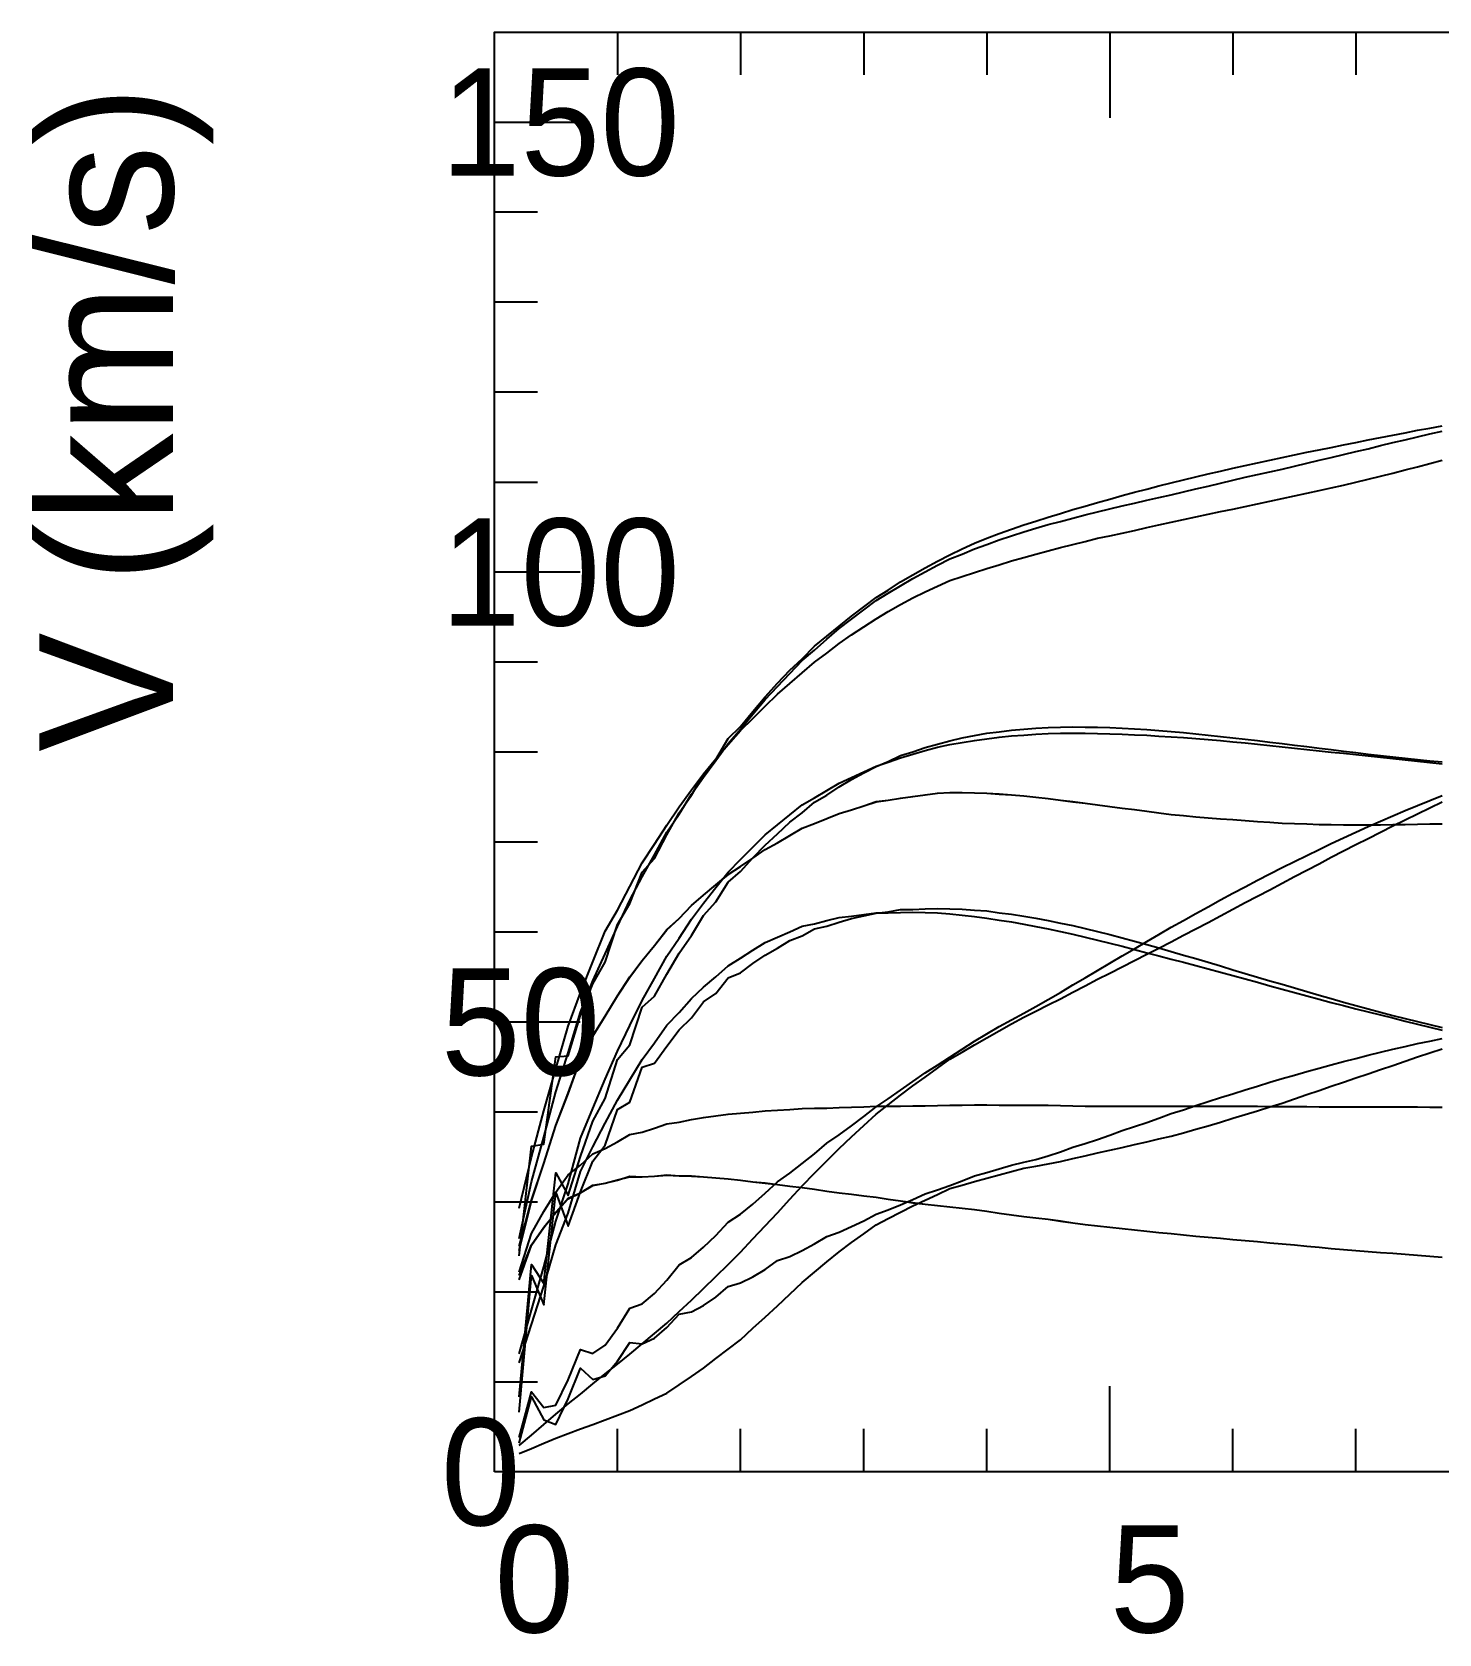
# Model space of a CAD drawing. Extents: x -35 to 179, y -35 to 134.
# Drawn here: x -34.5 to 70.5, y -12.1 to 107.5 of the extents above; entities that cross this region are included whole.
import ezdxf

# ---------------------------------------------------------------- set-up
doc = ezdxf.new("R2010")
doc.units = 0

msp = doc.modelspace()

# ---------------------------------------------------------------- linework, layer by layer
at = {"color": 0}
for p, q in [((9.19, 107.54), (9.19, 104.34)), ((18.38, 107.54), (18.38, 104.34)), ((27.57, 107.54), (27.57, 104.34)), ((36.76, 107.54), (36.76, 104.34)), ((45.95, 107.54), (45.95, 101.14)), ((55.14, 107.54), (55.14, 104.34)), ((64.33, 107.54), (64.33, 104.34)), ((0, 100.82), (6.4, 100.82)), ((0, 94.1), (3.2, 94.1)), ((0, 87.38), (3.2, 87.38)), ((0, 80.66), (3.2, 80.66)), ((0, 73.93), (3.2, 73.93)), ((0, 67.21), (6.4, 67.21)), ((0, 60.49), (3.2, 60.49)), ((0, 53.77), (3.2, 53.77)), ((0, 47.05), (3.2, 47.05)), ((0, 40.33), (3.2, 40.33)), ((0, 33.61), (6.4, 33.61)), ((0, 26.89), (3.2, 26.89)), ((0, 20.16), (3.2, 20.16)), ((0, 13.44), (3.2, 13.44)), ((0, 6.72), (3.2, 6.72)), ((45.95, 0), (45.95, 6.4)), ((9.19, 0), (9.19, 3.2)), ((18.38, 0), (18.38, 3.2)), ((27.57, 0), (27.57, 3.2)), ((36.76, 0), (36.76, 3.2)), ((55.14, 0), (55.14, 3.2)), ((64.33, 0), (64.33, 3.2))]:
    msp.add_line(p, q, dxfattribs=at)
msp.add_lwpolyline([(0, 0), (0, 107.54), (179.2, 107.54), (179.2, 0)], close=True, dxfattribs=at)
at = {"color": 3}
for points in [[(1.84, 16.13), (2.76, 24.33), (3.68, 24.47), (4.59, 30.99), (5.51, 31.06), (6.43, 34.1), (7.35, 36.45), (8.27, 38.07), (9.19, 40.87), (10.11, 42.44), (11.03, 44.78), (11.95, 45.8), (12.87, 47.57), (13.78, 49.21), (14.7, 50.53), (15.62, 52.05), (16.54, 53.2), (17.46, 54.76), (18.38, 55.66), (19.3, 56.78), (20.22, 57.88), (21.14, 58.91), (22.06, 59.87), (22.97, 60.72), (23.89, 61.67), (24.81, 62.42), (25.73, 63.17), (26.65, 63.9), (27.57, 64.6), (28.49, 65.3), (29.41, 65.86), (30.33, 66.48), (31.25, 66.99), (32.16, 67.53), (33.08, 68.02), (34, 68.49), (34.92, 68.93), (35.84, 69.36), (36.76, 69.74), (37.68, 70.08), (38.6, 70.41), (39.52, 70.72), (40.43, 71.01), (41.35, 71.31), (42.27, 71.59), (43.19, 71.88), (44.11, 72.13), (45.03, 72.4), (45.95, 72.66), (46.87, 72.92), (47.79, 73.16), (48.71, 73.4), (49.62, 73.64), (50.54, 73.87), (51.46, 74.09), (52.38, 74.32), (53.3, 74.53), (54.22, 74.75), (55.14, 74.96), (56.06, 75.17), (56.98, 75.37), (57.9, 75.57), (58.81, 75.76), (59.73, 75.96), (60.65, 76.15), (61.57, 76.34), (62.49, 76.52), (63.41, 76.71), (64.33, 76.89), (65.25, 77.08), (66.17, 77.26), (67.09, 77.44), (68, 77.61), (68.92, 77.79), (69.84, 77.96), (70.76, 78.13)], [(1.84, 19.7), (2.76, 23.51), (3.68, 26.96), (4.59, 30.1), (5.51, 33.29), (6.43, 35.78), (7.35, 38.1), (8.27, 40.38), (9.19, 41.94), (10.11, 43.72), (11.03, 45.49), (11.95, 46.87), (12.87, 48.29), (13.78, 49.68), (14.7, 50.93), (15.62, 52.13), (16.54, 53.26), (17.46, 54.32), (18.38, 55.38), (19.3, 56.27), (20.22, 57.18), (21.14, 58.09), (22.06, 58.87), (22.97, 59.68), (23.89, 60.48), (24.81, 61.15), (25.73, 61.86), (26.65, 62.51), (27.57, 63.12), (28.49, 63.72), (29.41, 64.26), (30.33, 64.77), (31.25, 65.28), (32.16, 65.72), (33.08, 66.14), (34, 66.57), (34.92, 66.88), (35.84, 67.18), (36.76, 67.48), (37.68, 67.75), (38.6, 68.03), (39.52, 68.3), (40.43, 68.54), (41.35, 68.79), (42.27, 69.04), (43.19, 69.26), (44.11, 69.49), (45.03, 69.73), (45.95, 69.91), (46.87, 70.11), (47.79, 70.32), (48.71, 70.52), (49.62, 70.73), (50.54, 70.93), (51.46, 71.12), (52.38, 71.32), (53.3, 71.52), (54.22, 71.72), (55.14, 71.91), (56.06, 72.11), (56.98, 72.31), (57.9, 72.51), (58.81, 72.7), (59.73, 72.89), (60.65, 73.09), (61.57, 73.29), (62.49, 73.5), (63.41, 73.7), (64.33, 73.92), (65.25, 74.14), (66.17, 74.36), (67.09, 74.6), (68, 74.83), (68.92, 75.07), (69.84, 75.31), (70.76, 75.56)], [(1.84, 5.6), (2.76, 15.49), (3.68, 14.07), (4.59, 22.34), (5.51, 20.64), (6.43, 23.56), (7.35, 26.19), (8.27, 27.87), (9.19, 30.79), (10.11, 31.88), (11.03, 34.7), (11.95, 35.52), (12.87, 37.18), (13.78, 38.74), (14.7, 40.05), (15.62, 41.56), (16.54, 42.57), (17.46, 44.03), (18.38, 44.83), (19.3, 45.85), (20.22, 46.81), (21.14, 47.66), (22.06, 48.53), (22.97, 49.21), (23.89, 50.02), (24.81, 50.55), (25.73, 51.15), (26.65, 51.7), (27.57, 52.2), (28.49, 52.68), (29.41, 53.06), (30.33, 53.49), (31.25, 53.78), (32.16, 54.09), (33.08, 54.36), (34, 54.6), (34.92, 54.82), (35.84, 54.99), (36.76, 55.17), (37.68, 55.28), (38.6, 55.39), (39.52, 55.47), (40.43, 55.55), (41.35, 55.59), (42.27, 55.62), (43.19, 55.64), (44.11, 55.63), (45.03, 55.62), (45.95, 55.59), (46.87, 55.55), (47.79, 55.5), (48.71, 55.44), (49.62, 55.38), (50.54, 55.3), (51.46, 55.21), (52.38, 55.13), (53.3, 55.03), (54.22, 54.93), (55.14, 54.83), (56.06, 54.73), (56.98, 54.62), (57.9, 54.51), (58.81, 54.39), (59.73, 54.28), (60.65, 54.17), (61.57, 54.06), (62.49, 53.94), (63.41, 53.83), (64.33, 53.72), (65.25, 53.61), (66.17, 53.51), (67.09, 53.4), (68, 53.3), (68.92, 53.21), (69.84, 53.11), (70.76, 53.02)], [(1.84, 2.56), (2.76, 5.97), (3.68, 4.79), (4.59, 4.98), (5.51, 6.86), (6.43, 9.13), (7.35, 8.84), (8.27, 9.47), (9.19, 10.73), (10.11, 12.22), (11.03, 12.55), (11.95, 13.31), (12.87, 14.31), (13.78, 15.47), (14.7, 16.01), (15.62, 16.78), (16.54, 17.66), (17.46, 18.64), (18.38, 19.25), (19.3, 20), (20.22, 20.8), (21.14, 21.67), (22.06, 22.3), (22.97, 23.02), (23.89, 23.76), (24.81, 24.54), (25.73, 25.17), (26.65, 25.85), (27.57, 26.53), (28.49, 27.26), (29.41, 27.86), (30.33, 28.5), (31.25, 29.14), (32.16, 29.8), (33.08, 30.38), (34, 30.98), (34.92, 31.57), (35.84, 32.17), (36.76, 32.7), (37.68, 33.25), (38.6, 33.77), (39.52, 34.26), (40.43, 34.75), (41.35, 35.28), (42.27, 35.81), (43.19, 36.37), (44.11, 36.9), (45.03, 37.45), (45.95, 37.99), (46.87, 38.54), (47.79, 39.07), (48.71, 39.61), (49.62, 40.13), (50.54, 40.67), (51.46, 41.18), (52.38, 41.7), (53.3, 42.21), (54.22, 42.71), (55.14, 43.21), (56.06, 43.7), (56.98, 44.18), (57.9, 44.66), (58.81, 45.13), (59.73, 45.59), (60.65, 46.04), (61.57, 46.49), (62.49, 46.93), (63.41, 47.36), (64.33, 47.78), (65.25, 48.2), (66.17, 48.6), (67.09, 49), (68, 49.39), (68.92, 49.77), (69.84, 50.14), (70.76, 50.51)]]:
    msp.add_lwpolyline(points, dxfattribs=at)
at = {"color": 4}
for points in [[(1.84, 17.43), (2.76, 21.66), (3.68, 25), (4.59, 28.39), (5.51, 31.3), (6.43, 34.34), (7.35, 36.67), (8.27, 38.68), (9.19, 40.74), (10.11, 42.7), (11.03, 44.43), (11.95, 46.09), (12.87, 47.78), (13.78, 49.13), (14.7, 50.61), (15.62, 51.89), (16.54, 53.14), (17.46, 54.39), (18.38, 55.48), (19.3, 56.58), (20.22, 57.68), (21.14, 58.65), (22.06, 59.62), (22.97, 60.61), (23.89, 61.38), (24.81, 62.19), (25.73, 62.99), (26.65, 63.68), (27.57, 64.39), (28.49, 65.09), (29.41, 65.63), (30.33, 66.18), (31.25, 66.72), (32.16, 67.22), (33.08, 67.72), (34, 68.19), (34.92, 68.55), (35.84, 68.93), (36.76, 69.27), (37.68, 69.6), (38.6, 69.92), (39.52, 70.22), (40.43, 70.49), (41.35, 70.76), (42.27, 70.99), (43.19, 71.23), (44.11, 71.47), (45.03, 71.7), (45.95, 71.92), (46.87, 72.15), (47.79, 72.36), (48.71, 72.57), (49.62, 72.77), (50.54, 72.98), (51.46, 73.2), (52.38, 73.42), (53.3, 73.62), (54.22, 73.85), (55.14, 74.07), (56.06, 74.28), (56.98, 74.49), (57.9, 74.69), (58.81, 74.9), (59.73, 75.12), (60.65, 75.34), (61.57, 75.55), (62.49, 75.77), (63.41, 75.99), (64.33, 76.21), (65.25, 76.42), (66.17, 76.65), (67.09, 76.87), (68, 77.09), (68.92, 77.3), (69.84, 77.52), (70.76, 77.73)], [(1.84, 8.82), (2.76, 12.06), (3.68, 15.32), (4.59, 18.73), (5.51, 21.5), (6.43, 24.92), (7.35, 27.14), (8.27, 29.32), (9.19, 31.42), (10.11, 33.33), (11.03, 35.21), (11.95, 36.85), (12.87, 38.52), (13.78, 39.86), (14.7, 41.28), (15.62, 42.47), (16.54, 43.64), (17.46, 44.78), (18.38, 45.73), (19.3, 46.66), (20.22, 47.58), (21.14, 48.33), (22.06, 49.07), (22.97, 49.81), (23.89, 50.33), (24.81, 50.89), (25.73, 51.43), (26.65, 51.85), (27.57, 52.29), (28.49, 52.71), (29.41, 53.01), (30.33, 53.32), (31.25, 53.61), (32.16, 53.87), (33.08, 54.12), (34, 54.32), (34.92, 54.47), (35.84, 54.63), (36.76, 54.74), (37.68, 54.86), (38.6, 54.96), (39.52, 55.03), (40.43, 55.09), (41.35, 55.14), (42.27, 55.16), (43.19, 55.17), (44.11, 55.17), (45.03, 55.15), (45.95, 55.13), (46.87, 55.1), (47.79, 55.05), (48.71, 55.01), (49.62, 54.95), (50.54, 54.9), (51.46, 54.84), (52.38, 54.77), (53.3, 54.69), (54.22, 54.61), (55.14, 54.53), (56.06, 54.44), (56.98, 54.35), (57.9, 54.25), (58.81, 54.16), (59.73, 54.06), (60.65, 53.96), (61.57, 53.86), (62.49, 53.76), (63.41, 53.67), (64.33, 53.57), (65.25, 53.47), (66.17, 53.38), (67.09, 53.28), (68, 53.19), (68.92, 53.09), (69.84, 52.99), (70.76, 52.89)], [(1.84, 1.96), (2.76, 2.74), (3.68, 3.52), (4.59, 4.31), (5.51, 5.07), (6.43, 5.81), (7.35, 6.56), (8.27, 7.31), (9.19, 8.05), (10.11, 8.78), (11.03, 9.56), (11.95, 10.34), (12.87, 11.1), (13.78, 11.96), (14.7, 12.82), (15.62, 13.69), (16.54, 14.59), (17.46, 15.49), (18.38, 16.4), (19.3, 17.4), (20.22, 18.37), (21.14, 19.34), (22.06, 20.36), (22.97, 21.36), (23.89, 22.3), (24.81, 23.22), (25.73, 24.14), (26.65, 25.01), (27.57, 25.86), (28.49, 26.7), (29.41, 27.42), (30.33, 28.12), (31.25, 28.82), (32.16, 29.48), (33.08, 30.14), (34, 30.81), (34.92, 31.35), (35.84, 31.88), (36.76, 32.42), (37.68, 32.94), (38.6, 33.45), (39.52, 33.95), (40.43, 34.41), (41.35, 34.87), (42.27, 35.33), (43.19, 35.82), (44.11, 36.3), (45.03, 36.79), (45.95, 37.25), (46.87, 37.72), (47.79, 38.19), (48.71, 38.66), (49.62, 39.12), (50.54, 39.58), (51.46, 40.07), (52.38, 40.56), (53.3, 41.04), (54.22, 41.53), (55.14, 42.03), (56.06, 42.52), (56.98, 43), (57.9, 43.48), (58.81, 43.96), (59.73, 44.46), (60.65, 44.94), (61.57, 45.42), (62.49, 45.91), (63.41, 46.38), (64.33, 46.85), (65.25, 47.31), (66.17, 47.77), (67.09, 48.24), (68, 48.69), (68.92, 49.14), (69.84, 49.59), (70.76, 50.03)], [(1.84, 14.91), (2.76, 17.79), (3.68, 19.44), (4.59, 20.89), (5.51, 22.17), (6.43, 22.9), (7.35, 23.76), (8.27, 24.14), (9.19, 24.65), (10.11, 25.2), (11.03, 25.36), (11.95, 25.67), (12.87, 26), (13.78, 26.11), (14.7, 26.32), (15.62, 26.47), (16.54, 26.58), (17.46, 26.71), (18.38, 26.79), (19.3, 26.86), (20.22, 26.96), (21.14, 27.01), (22.06, 27.06), (22.97, 27.13), (23.89, 27.15), (24.81, 27.17), (25.73, 27.21), (26.65, 27.24), (27.57, 27.27), (28.49, 27.32), (29.41, 27.31), (30.33, 27.31), (31.25, 27.33), (32.16, 27.33), (33.08, 27.36), (34, 27.39), (34.92, 27.39), (35.84, 27.41), (36.76, 27.41), (37.68, 27.39), (38.6, 27.38), (39.52, 27.38), (40.43, 27.38), (41.35, 27.38), (42.27, 27.36), (43.19, 27.34), (44.11, 27.32), (45.03, 27.32), (45.95, 27.31), (46.87, 27.32), (47.79, 27.31), (48.71, 27.31), (49.62, 27.31), (50.54, 27.3), (51.46, 27.3), (52.38, 27.3), (53.3, 27.3), (54.22, 27.3), (55.14, 27.31), (56.06, 27.3), (56.98, 27.3), (57.9, 27.29), (58.81, 27.29), (59.73, 27.29), (60.65, 27.28), (61.57, 27.27), (62.49, 27.27), (63.41, 27.26), (64.33, 27.26), (65.25, 27.26), (66.17, 27.26), (67.09, 27.26), (68, 27.26), (68.92, 27.25), (69.84, 27.24), (70.76, 27.24)]]:
    msp.add_lwpolyline(points, dxfattribs=at)
at = {"color": 1}
msp.add_lwpolyline([(1.84, 16.83), (2.76, 20.28), (3.68, 23.02), (4.59, 25.86), (5.51, 28.28), (6.43, 30.79), (7.35, 32.53), (8.27, 34.02), (9.19, 35.56), (10.11, 36.94), (11.03, 38.2), (11.95, 39.3), (12.87, 40.47), (13.78, 41.33), (14.7, 42.29), (15.62, 43.07), (16.54, 43.83), (17.46, 44.6), (18.38, 45.2), (19.3, 45.84), (20.22, 46.49), (21.14, 46.99), (22.06, 47.53), (22.97, 48.08), (23.89, 48.42), (24.81, 48.79), (25.73, 49.17), (26.65, 49.44), (27.57, 49.74), (28.49, 50.05), (29.41, 50.16), (30.33, 50.31), (31.25, 50.44), (32.16, 50.56), (33.08, 50.68), (34, 50.75), (34.92, 50.74), (35.84, 50.72), (36.76, 50.68), (37.68, 50.63), (38.6, 50.57), (39.52, 50.5), (40.43, 50.4), (41.35, 50.3), (42.27, 50.16), (43.19, 50.06), (44.11, 49.94), (45.03, 49.82), (45.95, 49.7), (46.87, 49.58), (47.79, 49.46), (48.71, 49.34), (49.62, 49.22), (50.54, 49.1), (51.46, 49.02), (52.38, 48.93), (53.3, 48.84), (54.22, 48.78), (55.14, 48.71), (56.06, 48.64), (56.98, 48.57), (57.9, 48.51), (58.81, 48.45), (59.73, 48.42), (60.65, 48.39), (61.57, 48.36), (62.49, 48.34), (63.41, 48.33), (64.33, 48.32), (65.25, 48.32), (66.17, 48.32), (67.09, 48.34), (68, 48.36), (68.92, 48.38), (69.84, 48.39), (70.76, 48.41)], dxfattribs=at)
at = {"color": 2}
for points in [[(1.84, 16.54), (2.76, 20.25), (3.68, 23.02), (4.59, 25.87), (5.51, 28.24), (6.43, 30.79), (7.35, 32.56), (8.27, 34.02), (9.19, 35.55), (10.11, 36.97), (11.03, 38.2), (11.95, 39.3), (12.87, 40.5), (13.78, 41.33), (14.7, 42.29), (15.62, 43.07), (16.54, 43.83), (17.46, 44.61), (18.38, 45.2), (19.3, 45.84), (20.22, 46.49), (21.14, 46.99), (22.06, 47.53), (22.97, 48.08), (23.89, 48.42), (24.81, 48.79), (25.73, 49.18), (26.65, 49.44), (27.57, 49.74), (28.49, 50.06), (29.41, 50.16), (30.33, 50.31), (31.25, 50.45), (32.16, 50.56), (33.08, 50.68), (34, 50.75), (34.92, 50.73), (35.84, 50.72), (36.76, 50.68), (37.68, 50.62), (38.6, 50.57), (39.52, 50.5), (40.43, 50.4), (41.35, 50.3), (42.27, 50.16), (43.19, 50.05), (44.11, 49.94), (45.03, 49.82), (45.95, 49.7), (46.87, 49.58), (47.79, 49.46), (48.71, 49.34), (49.62, 49.22), (50.54, 49.1), (51.46, 49.02), (52.38, 48.93), (53.3, 48.84), (54.22, 48.78), (55.14, 48.71), (56.06, 48.64), (56.98, 48.57), (57.9, 48.51), (58.81, 48.45), (59.73, 48.42), (60.65, 48.39), (61.57, 48.36), (62.49, 48.34), (63.41, 48.33), (64.33, 48.32), (65.25, 48.32), (66.17, 48.32), (67.09, 48.34), (68, 48.36), (68.92, 48.38), (69.84, 48.39), (70.76, 48.41)], [(1.84, 4.46), (2.76, 14.67), (3.68, 12.47), (4.59, 20.86), (5.51, 18.35), (6.43, 20.92), (7.35, 23.19), (8.27, 24.39), (9.19, 27.05), (10.11, 27.62), (11.03, 30.22), (11.95, 30.51), (12.87, 31.8), (13.78, 33), (14.7, 33.91), (15.62, 35.11), (16.54, 35.72), (17.46, 36.89), (18.38, 37.28), (19.3, 37.97), (20.22, 38.6), (21.14, 39.11), (22.06, 39.68), (22.97, 40.02), (23.89, 40.55), (24.81, 40.75), (25.73, 41.06), (26.65, 41.32), (27.57, 41.52), (28.49, 41.73), (29.41, 41.82), (30.33, 41.99), (31.25, 42), (32.16, 42.05), (33.08, 42.07), (34, 42.05), (34.92, 42.03), (35.84, 41.95), (36.76, 41.9), (37.68, 41.76), (38.6, 41.64), (39.52, 41.5), (40.43, 41.34), (41.35, 41.18), (42.27, 40.98), (43.19, 40.8), (44.11, 40.57), (45.03, 40.35), (45.95, 40.12), (46.87, 39.89), (47.79, 39.64), (48.71, 39.39), (49.62, 39.14), (50.54, 38.86), (51.46, 38.6), (52.38, 38.33), (53.3, 38.06), (54.22, 37.78), (55.14, 37.5), (56.06, 37.23), (56.98, 36.95), (57.9, 36.68), (58.81, 36.41), (59.73, 36.14), (60.65, 35.87), (61.57, 35.6), (62.49, 35.34), (63.41, 35.08), (64.33, 34.82), (65.25, 34.57), (66.17, 34.33), (67.09, 34.08), (68, 33.85), (68.92, 33.63), (69.84, 33.4), (70.76, 33.19)], [(1.84, 2.14), (2.76, 5.59), (3.68, 3.88), (4.59, 3.54), (5.51, 5.44), (6.43, 7.74), (7.35, 6.9), (8.27, 7.17), (9.19, 8.26), (10.11, 9.66), (11.03, 9.55), (11.95, 9.99), (12.87, 10.77), (13.78, 11.77), (14.7, 11.94), (15.62, 12.41), (16.54, 13.05), (17.46, 13.83), (18.38, 14.11), (19.3, 14.57), (20.22, 15.12), (21.14, 15.78), (22.06, 16.09), (22.97, 16.53), (23.89, 17.02), (24.81, 17.58), (25.73, 17.91), (26.65, 18.32), (27.57, 18.75), (28.49, 19.24), (29.41, 19.56), (30.33, 19.94), (31.25, 20.33), (32.16, 20.76), (33.08, 21.05), (34, 21.39), (34.92, 21.73), (35.84, 22.1), (36.76, 22.36), (37.68, 22.64), (38.6, 22.9), (39.52, 23.13), (40.43, 23.33), (41.35, 23.61), (42.27, 23.9), (43.19, 24.24), (44.11, 24.52), (45.03, 24.83), (45.95, 25.15), (46.87, 25.49), (47.79, 25.79), (48.71, 26.1), (49.62, 26.42), (50.54, 26.75), (51.46, 27.04), (52.38, 27.35), (53.3, 27.65), (54.22, 27.96), (55.14, 28.24), (56.06, 28.53), (56.98, 28.81), (57.9, 29.1), (58.81, 29.37), (59.73, 29.63), (60.65, 29.89), (61.57, 30.16), (62.49, 30.4), (63.41, 30.65), (64.33, 30.88), (65.25, 31.12), (66.17, 31.34), (67.09, 31.56), (68, 31.77), (68.92, 31.98), (69.84, 32.17), (70.76, 32.36)], [(1.84, 14.33), (2.76, 16.92), (3.68, 18.25), (4.59, 19.39), (5.51, 20.39), (6.43, 20.84), (7.35, 21.42), (8.27, 21.55), (9.19, 21.79), (10.11, 22.09), (11.03, 22.03), (11.95, 22.09), (12.87, 22.19), (13.78, 22.1), (14.7, 22.1), (15.62, 22.04), (16.54, 21.95), (17.46, 21.88), (18.38, 21.78), (19.3, 21.67), (20.22, 21.58), (21.14, 21.46), (22.06, 21.34), (22.97, 21.24), (23.89, 21.1), (24.81, 20.96), (25.73, 20.84), (26.65, 20.73), (27.57, 20.62), (28.49, 20.52), (29.41, 20.37), (30.33, 20.24), (31.25, 20.11), (32.16, 19.99), (33.08, 19.89), (34, 19.79), (34.92, 19.68), (35.84, 19.58), (36.76, 19.46), (37.68, 19.32), (38.6, 19.19), (39.52, 19.08), (40.43, 18.97), (41.35, 18.87), (42.27, 18.74), (43.19, 18.6), (44.11, 18.47), (45.03, 18.37), (45.95, 18.27), (46.87, 18.18), (47.79, 18.07), (48.71, 17.97), (49.62, 17.88), (50.54, 17.79), (51.46, 17.7), (52.38, 17.61), (53.3, 17.52), (54.22, 17.44), (55.14, 17.36), (56.06, 17.27), (56.98, 17.19), (57.9, 17.11), (58.81, 17.02), (59.73, 16.94), (60.65, 16.86), (61.57, 16.77), (62.49, 16.69), (63.41, 16.61), (64.33, 16.54), (65.25, 16.46), (66.17, 16.39), (67.09, 16.32), (68, 16.26), (68.92, 16.18), (69.84, 16.1), (70.76, 16.03)]]:
    msp.add_lwpolyline(points, dxfattribs=at)
at = {"color": 5}
msp.add_lwpolyline([(1.84, 8.14), (2.76, 10.99), (3.68, 13.86), (4.59, 16.94), (5.51, 19.32), (6.43, 22.44), (7.35, 24.26), (8.27, 26.03), (9.19, 27.77), (10.11, 29.28), (11.03, 30.8), (11.95, 32.05), (12.87, 33.36), (13.78, 34.31), (14.7, 35.35), (15.62, 36.19), (16.54, 36.98), (17.46, 37.78), (18.38, 38.36), (19.3, 38.95), (20.22, 39.53), (21.14, 39.93), (22.06, 40.34), (22.97, 40.76), (23.89, 40.94), (24.81, 41.17), (25.73, 41.4), (26.65, 41.5), (27.57, 41.63), (28.49, 41.76), (29.41, 41.75), (30.33, 41.78), (31.25, 41.79), (32.16, 41.77), (33.08, 41.76), (34, 41.68), (34.92, 41.57), (35.84, 41.47), (36.76, 41.34), (37.68, 41.2), (38.6, 41.07), (39.52, 40.9), (40.43, 40.73), (41.35, 40.56), (42.27, 40.35), (43.19, 40.15), (44.11, 39.94), (45.03, 39.71), (45.95, 39.48), (46.87, 39.26), (47.79, 39.01), (48.71, 38.77), (49.62, 38.53), (50.54, 38.29), (51.46, 38.06), (52.38, 37.81), (53.3, 37.56), (54.22, 37.32), (55.14, 37.07), (56.06, 36.81), (56.98, 36.56), (57.9, 36.3), (58.81, 36.05), (59.73, 35.79), (60.65, 35.55), (61.57, 35.3), (62.49, 35.05), (63.41, 34.82), (64.33, 34.58), (65.25, 34.35), (66.17, 34.12), (67.09, 33.9), (68, 33.67), (68.92, 33.44), (69.84, 33.21), (70.76, 32.98)], dxfattribs=at)
at = {"color": 6}
for points in [[(1.84, 1.36), (2.76, 1.74), (3.68, 2.13), (4.59, 2.51), (5.51, 2.87), (6.43, 3.21), (7.35, 3.54), (8.27, 3.89), (9.19, 4.24), (10.11, 4.59), (11.03, 5.01), (11.95, 5.44), (12.87, 5.88), (13.78, 6.49), (14.7, 7.12), (15.62, 7.74), (16.54, 8.45), (17.46, 9.16), (18.38, 9.86), (19.3, 10.72), (20.22, 11.56), (21.14, 12.39), (22.06, 13.27), (22.97, 14.13), (23.89, 14.92), (24.81, 15.68), (25.73, 16.44), (26.65, 17.12), (27.57, 17.78), (28.49, 18.45), (29.41, 18.92), (30.33, 19.39), (31.25, 19.86), (32.16, 20.29), (33.08, 20.72), (34, 21.15), (34.92, 21.41), (35.84, 21.68), (36.76, 21.94), (37.68, 22.18), (38.6, 22.42), (39.52, 22.67), (40.43, 22.83), (41.35, 23), (42.27, 23.17), (43.19, 23.4), (44.11, 23.61), (45.03, 23.82), (45.95, 24.03), (46.87, 24.23), (47.79, 24.44), (48.71, 24.65), (49.62, 24.86), (50.54, 25.06), (51.46, 25.32), (52.38, 25.58), (53.3, 25.83), (54.22, 26.12), (55.14, 26.41), (56.06, 26.69), (56.98, 26.97), (57.9, 27.25), (58.81, 27.53), (59.73, 27.86), (60.65, 28.17), (61.57, 28.49), (62.49, 28.8), (63.41, 29.11), (64.33, 29.42), (65.25, 29.73), (66.17, 30.04), (67.09, 30.35), (68, 30.67), (68.92, 30.99), (69.84, 31.3), (70.76, 31.6)], [(1.84, 14.66), (2.76, 16.96), (3.68, 18.26), (4.59, 19.37), (5.51, 20.45), (6.43, 20.84), (7.35, 21.38), (8.27, 21.55), (9.19, 21.8), (10.11, 22.04), (11.03, 22.03), (11.95, 22.09), (12.87, 22.15), (13.78, 22.1), (14.7, 22.09), (15.62, 22.04), (16.54, 21.96), (17.46, 21.87), (18.38, 21.77), (19.3, 21.67), (20.22, 21.57), (21.14, 21.46), (22.06, 21.34), (22.97, 21.23), (23.89, 21.1), (24.81, 20.96), (25.73, 20.83), (26.65, 20.73), (27.57, 20.62), (28.49, 20.52), (29.41, 20.37), (30.33, 20.24), (31.25, 20.1), (32.16, 20), (33.08, 19.89), (34, 19.78), (34.92, 19.68), (35.84, 19.58), (36.76, 19.46), (37.68, 19.32), (38.6, 19.19), (39.52, 19.08), (40.43, 18.97), (41.35, 18.86), (42.27, 18.73), (43.19, 18.6), (44.11, 18.47), (45.03, 18.37), (45.95, 18.27), (46.87, 18.17), (47.79, 18.07), (48.71, 17.98), (49.62, 17.88), (50.54, 17.79), (51.46, 17.7), (52.38, 17.61), (53.3, 17.52), (54.22, 17.44), (55.14, 17.36), (56.06, 17.27), (56.98, 17.19), (57.9, 17.11), (58.81, 17.02), (59.73, 16.94), (60.65, 16.86), (61.57, 16.77), (62.49, 16.69), (63.41, 16.61), (64.33, 16.54), (65.25, 16.46), (66.17, 16.39), (67.09, 16.32), (68, 16.26), (68.92, 16.18), (69.84, 16.1), (70.76, 16.03)]]:
    msp.add_lwpolyline(points, dxfattribs=at)

# ---------------------------------------------------------------- texts
at = {"color": 0}
for s, p in [('150', (-4, 96.82)), ('100', (-4, 63.21)), ('50', (-4, 29.61)), ('0', (-4, -4)), ('0', (0, -12)), ('5', (45.95, -12))]:
    msp.add_text(s, height=8, dxfattribs=at).set_placement(p)
msp.add_text('V (km/s)', height=10, rotation=90, dxfattribs=at).set_placement((-24, 53.77))

doc.saveas('drawing.dxf')
